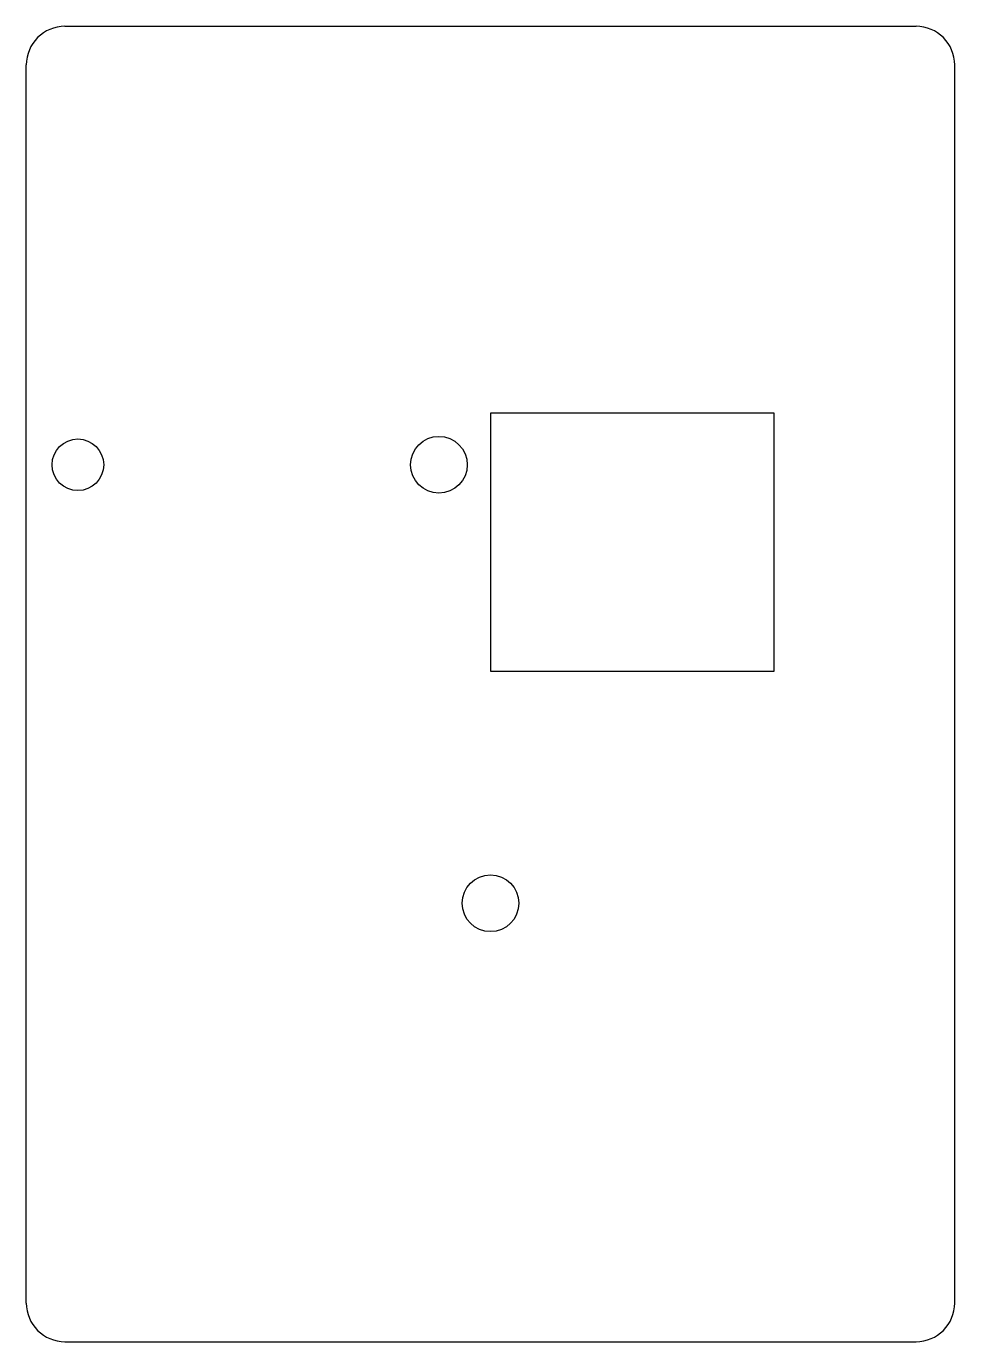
# Model space of a CAD drawing. Header units: millimetres. Extents: x -9 to 27, y -8.5 to 42.5.
import ezdxf

# ---------------------------------------------------------------- set-up
doc = ezdxf.new("R2010")
doc.units = ezdxf.units.MM

msp = doc.modelspace()

# ---------------------------------------------------------------- linework, layer by layer
for p, q in [((-7.5, 42.5), (25.5, 42.5)), ((-9, -7), (-9, 41)), ((27, -7), (27, 41)), ((20, 27.5), (9, 27.5)), ((9, 27.5), (9, 17.5)), ((20, 17.5), (20, 27.5)), ((9, 17.5), (20, 17.5)), ((-7.5, -8.5), (25.5, -8.5))]:
    msp.add_line(p, q)
for centre, radius in [((7, 25.5), 1.1), ((-7, 25.5), 1), ((9, 8.5), 1.1)]:
    msp.add_circle(centre, radius)
for centre, start, end in [((-7.5, 41), 90, 180), ((25.5, 41), 0, 90), ((-7.5, -7), 180, 270), ((25.5, -7), 270, 0)]:
    msp.add_arc(centre, 1.5, start, end)

doc.saveas('drawing.dxf')
